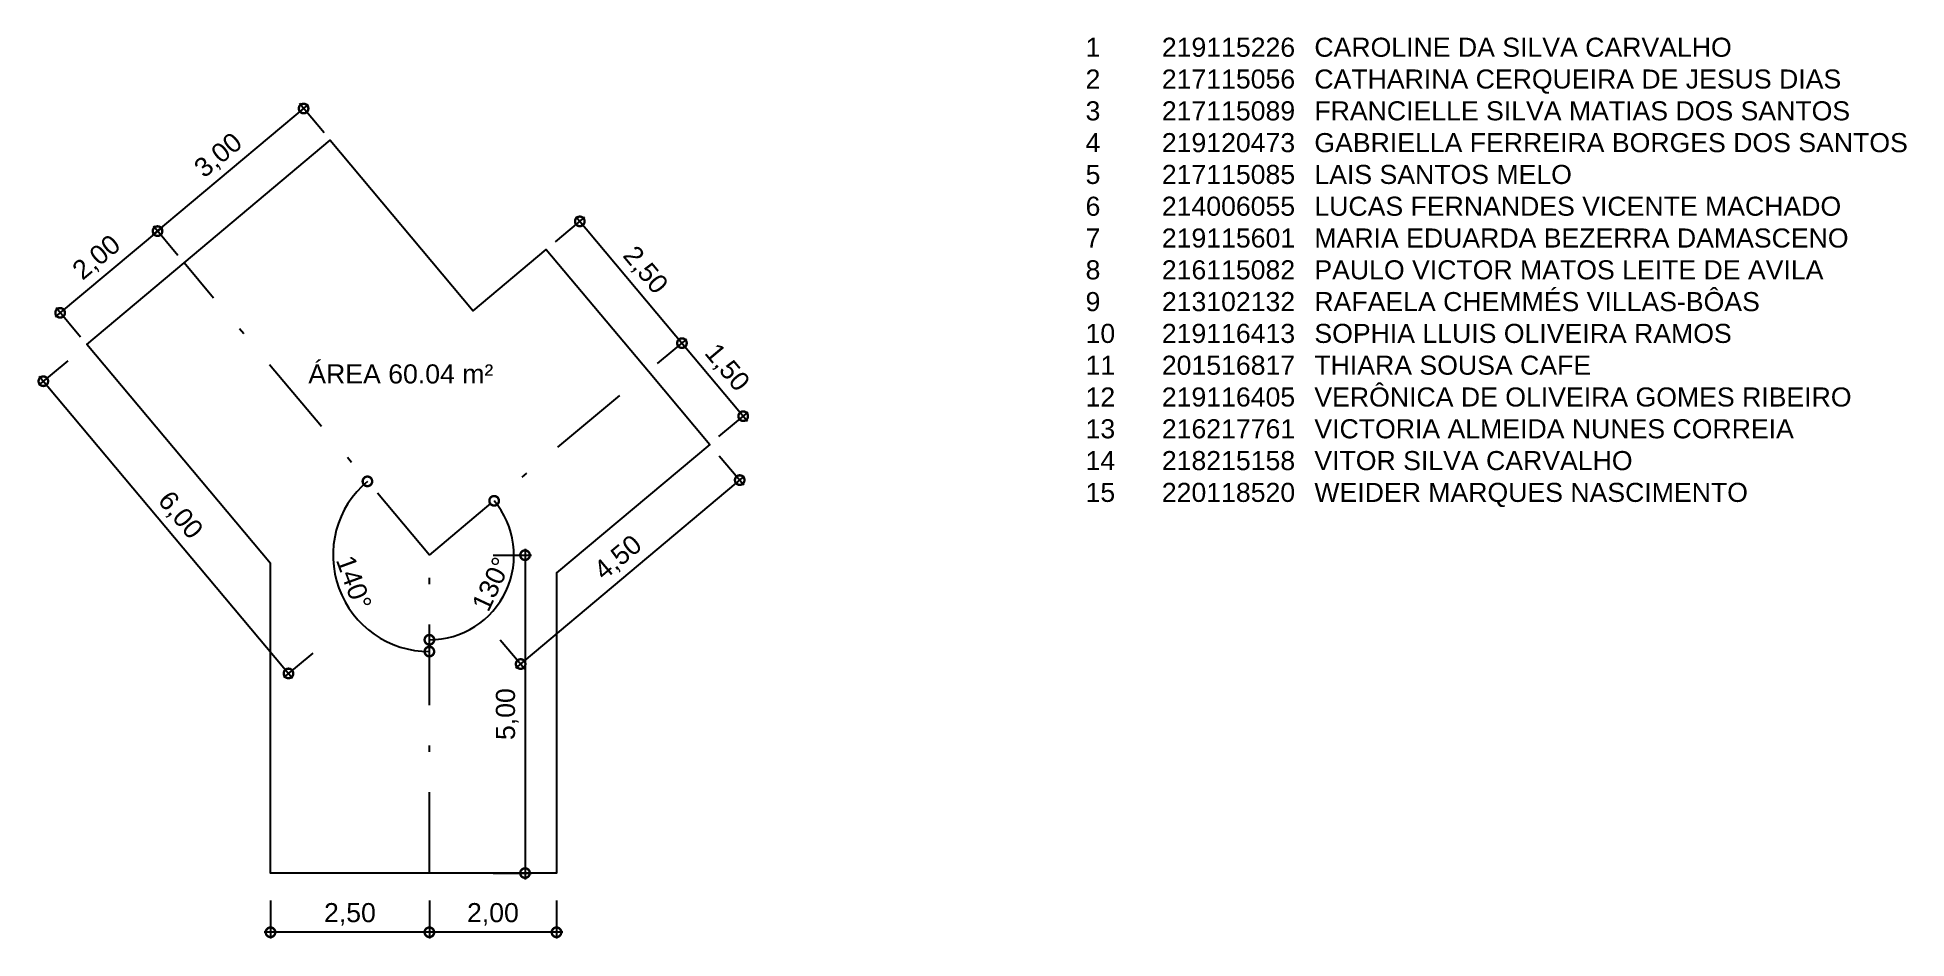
# Model space of a CAD drawing. Header units: metres. Extents: x -3.9 to 25.5, y -7.6 to 6.6.
import ezdxf

# ---------------------------------------------------------------- set-up
doc = ezdxf.new("R2010")
doc.units = ezdxf.units.M
doc.header["$LTSCALE"] = 0.1
doc.linetypes.add('DASHDOT', pattern=[25.4, 12.7, -6.35, 0, -6.35])
doc.layers.add('ARQ_EIXO CINZA 04', color=139, linetype='DASHDOT')
doc.layers.add('SIMB_01', color=1, linetype='Continuous')
doc.layers.add('COTA AZUL', color=5, linetype='Continuous', lineweight=25, true_color=0x0000ff)
doc.styles.add('Annot_3.0mm', font='arial.ttf', dxfattribs={"height": 3})
doc.styles.add('cota', font='arial.ttf')
doc.dimstyles.new('Info 01 - annot', dxfattribs={"dimtxt": 3, "dimasz": 3, "dimexe": 1, "dimexo": 1, "dimgap": 1, "dimtad": 1, "dimzin": 4, "dimtxsty": 'cota', "dimblk": 'DOTSMALL', "dimcen": 2, "dimdle": 1, "dimclrd": 256, "dimclre": 256, "dimclrt": 1, "dimazin": 2, "dimtfac": 0.09, "dimtmove": 2, "dimatfit": 2, "dimfxl": 5, "dimfxlon": 1, "dimtolj": 1, "dimtzin": 4, "dimlwd": -1, "dimarcsym": 1})

# ---------------------------------------------------------------- blocks, each defined once
blk = doc.blocks.new('_DotSmall')
at = {"color": 0, "linetype": 'ByBlock', "const_width": 0.5}
blk.add_lwpolyline([(-0.0625, 0, 1), (0.0625, 0, 1)], format="xyb", close=True, dxfattribs=at)
blk = doc.blocks.new('*D7')
at = {"layer": 'COTA AZUL', "lineweight": -2, "transparency": 16777216}
for p, q in [((-3.405, 1.525), (-3.865, 1.14)), ((0.452, -3.071), (-0.008, -3.457))]:
    blk.add_line(p, q, dxfattribs=at)
at = {"layer": 'COTA AZUL', "transparency": 16777216}
blk.add_line((-3.852, 1.281), (0.133, -3.469), dxfattribs=at)
at = {"layer": 'Defpoints', "color": 0, "transparency": 16777216}
for p in [(-1.571, 3.064), (2.286, -1.532), (0.069, -3.392)]:
    blk.add_point(p, dxfattribs=at)
at = {"layer": 'COTA AZUL', "transparency": 16777216, "xscale": 0.3, "yscale": 0.3, "zscale": 0.3}
for p, rotation in [((-3.788, 1.204), 130), ((0.069, -3.392), 310)]:
    blk.add_blockref('_DotSmall', p, dxfattribs=dict(at, rotation=rotation))
at = {"layer": 'COTA AZUL', "color": 1, "transparency": 16777216, "insert": (-1.645, -0.914), "char_height": 0.3, "attachment_point": 5, "rotation": 310, "style": 'cota'}
blk.add_mtext('\\A1;6,00', dxfattribs=at)
blk = doc.blocks.new('*D9')
at = {"layer": 'COTA AZUL', "transparency": 16777216}
blk.add_line((3.791, -1.432), (3.791, -6.632), dxfattribs=at)
at = {"layer": 'COTA AZUL', "lineweight": -2, "transparency": 16777216}
for p, q in [((3.291, -1.532), (3.891, -1.532)), ((3.291, -6.532), (3.891, -6.532))]:
    blk.add_line(p, q, dxfattribs=at)
at = {"layer": 'Defpoints', "color": 0, "transparency": 16777216}
for p in [(2.286, -1.532), (2.286, -6.532), (3.791, -6.532)]:
    blk.add_point(p, dxfattribs=at)
at = {"layer": 'COTA AZUL', "transparency": 16777216, "xscale": 0.3, "yscale": 0.3, "zscale": 0.3}
for p, rotation in [((3.791, -1.532), 90), ((3.791, -6.532), 270)]:
    blk.add_blockref('_DotSmall', p, dxfattribs=dict(at, rotation=rotation))
at = {"layer": 'COTA AZUL', "color": 1, "transparency": 16777216, "insert": (3.511, -4.032), "char_height": 0.3, "attachment_point": 5, "rotation": 90, "style": 'cota'}
blk.add_mtext('\\A1;5,00', dxfattribs=at)
blk = doc.blocks.new('*D8')
at = {"layer": 'COTA AZUL', "lineweight": -2, "transparency": 16777216}
for p, q in [((6.848, 0.032), (7.233, -0.428)), ((3.4, -2.861), (3.786, -3.32))]:
    blk.add_line(p, q, dxfattribs=at)
at = {"layer": 'COTA AZUL', "transparency": 16777216}
blk.add_line((3.645, -3.308), (7.246, -0.287), dxfattribs=at)
at = {"layer": 'Defpoints', "color": 0, "transparency": 16777216}
for p in [(5.733, 1.36), (7.169, -0.351), (2.286, -1.532)]:
    blk.add_point(p, dxfattribs=at)
at = {"layer": 'COTA AZUL', "transparency": 16777216, "xscale": 0.3, "yscale": 0.3, "zscale": 0.3}
for p, rotation in [((7.169, -0.351), 40.00000000000002), ((3.722, -3.244), 220)]:
    blk.add_blockref('_DotSmall', p, dxfattribs=dict(at, rotation=rotation))
at = {"layer": 'COTA AZUL', "color": 1, "transparency": 16777216, "insert": (5.265, -1.583), "char_height": 0.3, "attachment_point": 5, "rotation": 40, "style": 'cota'}
blk.add_mtext('\\A1;4,50', dxfattribs=at)
blk = doc.blocks.new('*D3')
at = {"layer": 'COTA AZUL', "lineweight": -2, "transparency": 16777216}
for p, q in [((4.27, 3.397), (4.73, 3.782)), ((5.877, 1.482), (6.337, 1.867))]:
    blk.add_line(p, q, dxfattribs=at)
at = {"layer": 'COTA AZUL', "transparency": 16777216}
blk.add_line((4.589, 3.795), (6.324, 1.726), dxfattribs=at)
at = {"layer": 'Defpoints', "color": 0, "transparency": 16777216}
for p in [(4.126, 3.276), (6.26, 1.803), (5.733, 1.36)]:
    blk.add_point(p, dxfattribs=at)
at = {"layer": 'COTA AZUL', "transparency": 16777216, "xscale": 0.3, "yscale": 0.3, "zscale": 0.3}
for p, rotation in [((4.653, 3.718), 130), ((6.26, 1.803), 310)]:
    blk.add_blockref('_DotSmall', p, dxfattribs=dict(at, rotation=rotation))
at = {"layer": 'COTA AZUL', "color": 1, "transparency": 16777216, "insert": (5.671, 2.941), "char_height": 0.3, "attachment_point": 5, "rotation": 310, "style": 'cota'}
blk.add_mtext('\\A1;2,50', dxfattribs=at)
blk = doc.blocks.new('*D4')
at = {"layer": 'COTA AZUL', "lineweight": -2, "transparency": 16777216}
for p, q in [((5.877, 1.482), (6.337, 1.867)), ((6.841, 0.332), (7.301, 0.718))]:
    blk.add_line(p, q, dxfattribs=at)
at = {"layer": 'COTA AZUL', "transparency": 16777216}
blk.add_line((6.196, 1.88), (7.289, 0.577), dxfattribs=at)
at = {"layer": 'Defpoints', "color": 0, "transparency": 16777216}
for p in [(5.733, 1.36), (7.224, 0.654), (6.697, 0.211)]:
    blk.add_point(p, dxfattribs=at)
at = {"layer": 'COTA AZUL', "transparency": 16777216, "xscale": 0.3, "yscale": 0.3, "zscale": 0.3}
for p, rotation in [((6.26, 1.803), 130), ((7.224, 0.654), 310)]:
    blk.add_blockref('_DotSmall', p, dxfattribs=dict(at, rotation=rotation))
at = {"layer": 'COTA AZUL', "color": 1, "transparency": 16777216, "insert": (6.957, 1.409), "char_height": 0.3, "attachment_point": 5, "rotation": 310, "style": 'cota'}
blk.add_mtext('\\A1;1,50', dxfattribs=at)
blk = doc.blocks.new('*D6')
at = {"layer": 'COTA AZUL', "transparency": 16777216}
blk.add_line((-1.915, 3.629), (-3.6, 2.215), dxfattribs=at)
at = {"layer": 'COTA AZUL', "lineweight": -2, "transparency": 16777216}
for p, q in [((-1.67, 3.182), (-2.056, 3.642)), ((-3.202, 1.897), (-3.588, 2.356))]:
    blk.add_line(p, q, dxfattribs=at)
at = {"layer": 'Defpoints', "color": 0, "transparency": 16777216}
for p in [(-1.571, 3.064), (-3.524, 2.28), (-3.103, 1.779)]:
    blk.add_point(p, dxfattribs=at)
at = {"layer": 'COTA AZUL', "transparency": 16777216, "xscale": 0.3, "yscale": 0.3, "zscale": 0.3}
for p, rotation in [((-1.991, 3.565), 40.00000000000002), ((-3.524, 2.28), 220.0000000000001)]:
    blk.add_blockref('_DotSmall', p, dxfattribs=dict(at, rotation=rotation))
at = {"layer": 'COTA AZUL', "color": 1, "transparency": 16777216, "insert": (-2.938, 3.137), "char_height": 0.3, "attachment_point": 5, "rotation": 40, "style": 'cota'}
blk.add_mtext('\\A1;2,00', dxfattribs=at)
blk = doc.blocks.new('*D5')
at = {"layer": 'COTA AZUL', "transparency": 16777216}
blk.add_line((-2.068, 3.501), (0.383, 5.558), dxfattribs=at)
at = {"layer": 'COTA AZUL', "lineweight": -2, "transparency": 16777216}
for p, q in [((0.628, 5.11), (0.242, 5.57)), ((-1.67, 3.182), (-2.056, 3.642))]:
    blk.add_line(p, q, dxfattribs=at)
at = {"layer": 'Defpoints', "color": 0, "transparency": 16777216}
for p in [(0.307, 5.493), (0.727, 4.993), (-1.571, 3.064)]:
    blk.add_point(p, dxfattribs=at)
at = {"layer": 'COTA AZUL', "transparency": 16777216, "xscale": 0.3, "yscale": 0.3, "zscale": 0.3}
for p, rotation in [((0.307, 5.493), 40.00000000000002), ((-1.991, 3.565), 220)]:
    blk.add_blockref('_DotSmall', p, dxfattribs=dict(at, rotation=rotation))
at = {"layer": 'COTA AZUL', "color": 1, "transparency": 16777216, "insert": (-1.023, 4.744), "char_height": 0.3, "attachment_point": 5, "rotation": 40, "style": 'cota'}
blk.add_mtext('\\A1;3,00', dxfattribs=at)
blk = doc.blocks.new('*D13')
at = {"layer": 'COTA AZUL', "lineweight": -2, "transparency": 16777216}
for p, q in [((-0.214, -6.963), (-0.214, -7.563)), ((2.286, -6.963), (2.286, -7.563))]:
    blk.add_line(p, q, dxfattribs=at)
at = {"layer": 'COTA AZUL', "transparency": 16777216}
blk.add_line((2.386, -7.463), (-0.314, -7.463), dxfattribs=at)
at = {"layer": 'Defpoints', "color": 0, "transparency": 16777216}
for p in [(-0.214, -6.532), (2.286, -6.532), (-0.214, -7.463)]:
    blk.add_point(p, dxfattribs=at)
at = {"layer": 'COTA AZUL', "transparency": 16777216, "xscale": 0.3, "yscale": 0.3, "zscale": 0.3, "rotation": 180}
blk.add_blockref('_DotSmall', (-0.214, -7.463), dxfattribs=at)
at = {"layer": 'COTA AZUL', "transparency": 16777216, "xscale": 0.3, "yscale": 0.3, "zscale": 0.3}
blk.add_blockref('_DotSmall', (2.286, -7.463), dxfattribs=at)
at = {"layer": 'COTA AZUL', "color": 1, "transparency": 16777216, "insert": (1.036, -7.182), "char_height": 0.3, "attachment_point": 5, "style": 'cota'}
blk.add_mtext('\\A1;2,50', dxfattribs=at)
blk = doc.blocks.new('*D12')
at = {"layer": 'COTA AZUL', "lineweight": -2, "transparency": 16777216}
for p, q in [((2.286, -6.963), (2.286, -7.563)), ((4.286, -6.963), (4.286, -7.563))]:
    blk.add_line(p, q, dxfattribs=at)
at = {"layer": 'COTA AZUL', "transparency": 16777216}
blk.add_line((4.386, -7.463), (2.186, -7.463), dxfattribs=at)
at = {"layer": 'Defpoints', "color": 0, "transparency": 16777216}
for p in [(2.286, -6.532), (4.286, -6.532), (2.286, -7.463)]:
    blk.add_point(p, dxfattribs=at)
at = {"layer": 'COTA AZUL', "transparency": 16777216, "xscale": 0.3, "yscale": 0.3, "zscale": 0.3, "rotation": 180}
blk.add_blockref('_DotSmall', (2.286, -7.463), dxfattribs=at)
at = {"layer": 'COTA AZUL', "transparency": 16777216, "xscale": 0.3, "yscale": 0.3, "zscale": 0.3}
blk.add_blockref('_DotSmall', (4.286, -7.463), dxfattribs=at)
at = {"layer": 'COTA AZUL', "color": 1, "transparency": 16777216, "insert": (3.286, -7.182), "char_height": 0.3, "attachment_point": 5, "style": 'cota'}
blk.add_mtext('\\A1;2,00', dxfattribs=at)
blk = doc.blocks.new('*D10')
at = {"layer": 'COTA AZUL', "transparency": 16777216}
blk.add_arc((2.286, -1.532), 1.516, 130, 270, dxfattribs=at)
at = {"layer": 'Defpoints', "color": 0, "transparency": 16777216}
for p in [(-1.571, 3.064), (0.772, -1.444), (2.286, -1.532), (2.286, -1.532), (2.286, -6.532)]:
    blk.add_point(p, dxfattribs=at)
at = {"layer": 'COTA AZUL', "transparency": 16777216, "xscale": 0.3, "yscale": 0.3, "zscale": 0.3, "rotation": 40.00000000000003}
blk.add_blockref('_DotSmall', (1.311, -0.371), dxfattribs=at)
at = {"layer": 'COTA AZUL', "transparency": 16777216, "xscale": 0.3, "yscale": 0.3, "zscale": 0.3}
blk.add_blockref('_DotSmall', (2.286, -3.048), dxfattribs=at)
at = {"layer": 'COTA AZUL', "color": 1, "transparency": 16777216, "insert": (1.099, -1.964), "char_height": 0.3, "attachment_point": 5, "rotation": 290, "style": 'cota'}
blk.add_mtext('\\A1;140°', dxfattribs=at)
blk = doc.blocks.new('*D11')
at = {"layer": 'COTA AZUL', "transparency": 16777216}
blk.add_arc((2.286, -1.532), 1.331, 270, 40, dxfattribs=at)
at = {"layer": 'Defpoints', "color": 0, "transparency": 16777216}
for p in [(5.733, 1.36), (2.286, -1.532), (2.286, -1.532), (3.199, -2.5), (2.286, -6.532)]:
    blk.add_point(p, dxfattribs=at)
at = {"layer": 'COTA AZUL', "transparency": 16777216, "xscale": 0.3, "yscale": 0.3, "zscale": 0.3}
for p, rotation in [((3.305, -0.677), 130), ((2.286, -2.863), 180)]:
    blk.add_blockref('_DotSmall', p, dxfattribs=dict(at, rotation=rotation))
at = {"layer": 'COTA AZUL', "color": 1, "transparency": 16777216, "insert": (3.262, -1.987), "char_height": 0.3, "attachment_point": 5, "rotation": 65, "style": 'cota'}
blk.add_mtext('\\A1;130°', dxfattribs=at)

msp = doc.modelspace()

# ---------------------------------------------------------------- linework, layer by layer
msp.add_lwpolyline([(-1.571, 3.064), (0.727, 4.993), (2.977, 2.311), (4.126, 3.276), (5.733, 1.36), (6.697, 0.211), (4.286, -1.812), (4.286, -6.532), (2.286, -6.532), (-0.214, -6.532), (-0.214, -1.664), (-3.103, 1.779), (-1.571, 3.064)])
at = {"layer": 'ARQ_EIXO CINZA 04'}
for p, q in [((2.286, -1.532), (-1.571, 3.064)), ((2.286, -1.532), (5.733, 1.36)), ((2.286, -6.532), (2.286, -1.532))]:
    msp.add_line(p, q, dxfattribs=at)

# ---------------------------------------------------------------- texts
at = {"layer": 'COTA AZUL', "insert": (12.611, 6.607), "char_height": 0.3, "width": 13.53941, "attachment_point": 1, "style": 'cota'}
msp.add_mtext('1 ^I219115226 ^ICAROLINE DA SILVA CARVALHO\\P2 ^I217115056 ^ICATHARINA CERQUEIRA DE JESUS DIAS\\P3 ^I217115089 ^IFRANCIELLE SILVA MATIAS DOS SANTOS\\P4 ^I219120473 ^IGABRIELLA FERREIRA BORGES DOS SANTOS\\P5 ^I217115085 ^ILAIS SANTOS MELO\\P6 ^I214006055 ^ILUCAS FERNANDES VICENTE MACHADO\\P7 ^I219115601 ^IMARIA EDUARDA BEZERRA DAMASCENO\\P8 ^I216115082 ^IPAULO VICTOR MATOS LEITE DE AVILA\\P9 ^I213102132 ^IRAFAELA CHEMMÉS VILLAS-BÔAS\\P10 ^I219116413 ^ISOPHIA LLUIS OLIVEIRA RAMOS\\P11 ^I201516817 ^ITHIARA SOUSA CAFE\\P12 ^I219116405 ^IVERÔNICA DE OLIVEIRA GOMES RIBEIRO\\P13 ^I216217761 ^IVICTORIA ALMEIDA NUNES CORREIA\\P14 ^I218215158 ^IVITOR SILVA CARVALHO\\P15 ^I220118520 ^IWEIDER MARQUES NASCIMENTO ', dxfattribs=at)
at = {"layer": 'SIMB_01', "insert": (0.381, 1.469), "char_height": 0.3, "attachment_point": 1, "style": 'Annot_3.0mm'}
msp.add_mtext_dynamic_manual_height_columns('ÁREA 60.04 m²', width=3.9108, gutter_width=1.5, heights=[0], dxfattribs=at)

# ---------------------------------------------------------------- dimensions: what is measured, and where the dimension line sits
at = {"layer": 'COTA AZUL'}
for p1, p2, distance, text, picture, middle in [((-1.571, 3.064), (0.727, 4.993), 0.654, '3.0000', '*D5', (-1.023, 4.744)), ((-1.571, 3.064), (-3.103, 1.779), -0.654, '2.0000', '*D6', (-2.938, 3.137)), ((4.126, 3.276), (5.733, 1.36), 0.688, '2.5000', '*D3', (5.671, 2.941)), ((-1.571, 3.064), (2.286, -1.532), -2.894, '6.0000', '*D7', (-1.645, -0.914)), ((5.733, 1.36), (6.697, 0.211), 0.688, '1.5000', '*D4', (6.957, 1.409)), ((2.286, -1.532), (5.733, 1.36), -2.234, '4.5000', '*D8', (5.265, -1.583)), ((2.286, -6.532), (-0.214, -6.532), 0.931, '2.5000', '*D13', (1.036, -7.182)), ((4.286, -6.532), (2.286, -6.532), 0.931, '2.0000', '*D12', (3.286, -7.182))]:
    dim = msp.add_aligned_dim(p1=p1, p2=p2, distance=distance, text=text, dimstyle='Info 01 - annot', dxfattribs=at)
    dim.commit()
    dim.dimension.update_dxf_attribs({"geometry": picture, "text_midpoint": middle})
for base, line1, text, picture, middle in [((0.772, -1.444), ((2.286, -1.532), (-1.571, 3.064)), '140', '*D10', (1.099, -1.964)), ((3.199, -2.5), ((2.286, -1.532), (5.733, 1.36)), '130', '*D11', (3.262, -1.987))]:
    dim = msp.add_angular_dim_2l(base=base, line1=line1, line2=((2.286, -6.532), (2.286, -1.532)), text=text, dimstyle='Info 01 - annot', dxfattribs=at)
    dim.commit()
    dim.dimension.update_dxf_attribs({"geometry": picture, "text_midpoint": middle})
dim = msp.add_linear_dim(base=(3.791, -6.532), p1=(2.286, -1.532), p2=(2.286, -6.532), angle=90, text='5.0000', dimstyle='Info 01 - annot', dxfattribs=at)
dim.commit()
dim.dimension.update_dxf_attribs({"geometry": '*D9', "text_midpoint": (3.511, -4.032)})

doc.saveas('drawing.dxf')
